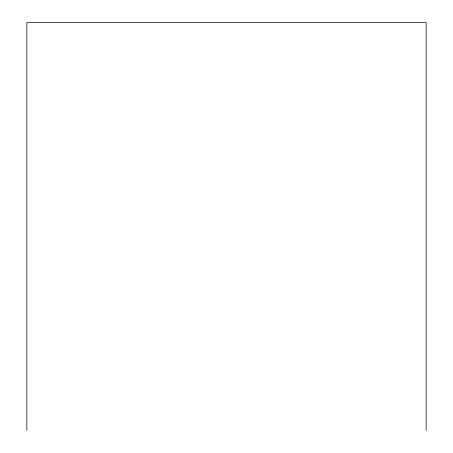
<?xml version="1.0" encoding="UTF-8"?>
<svg xmlns="http://www.w3.org/2000/svg" width="453" height="453" viewBox="0 0 453 453"><rect width="100%" height="100%" fill="white"/><g stroke="black" fill="none" stroke-linecap="round" stroke-linejoin="round"><path stroke-width="0.68" d="M426.154 430.35L426.154 22.65L26.846 22.65L26.846 430.35"/></g></svg>
